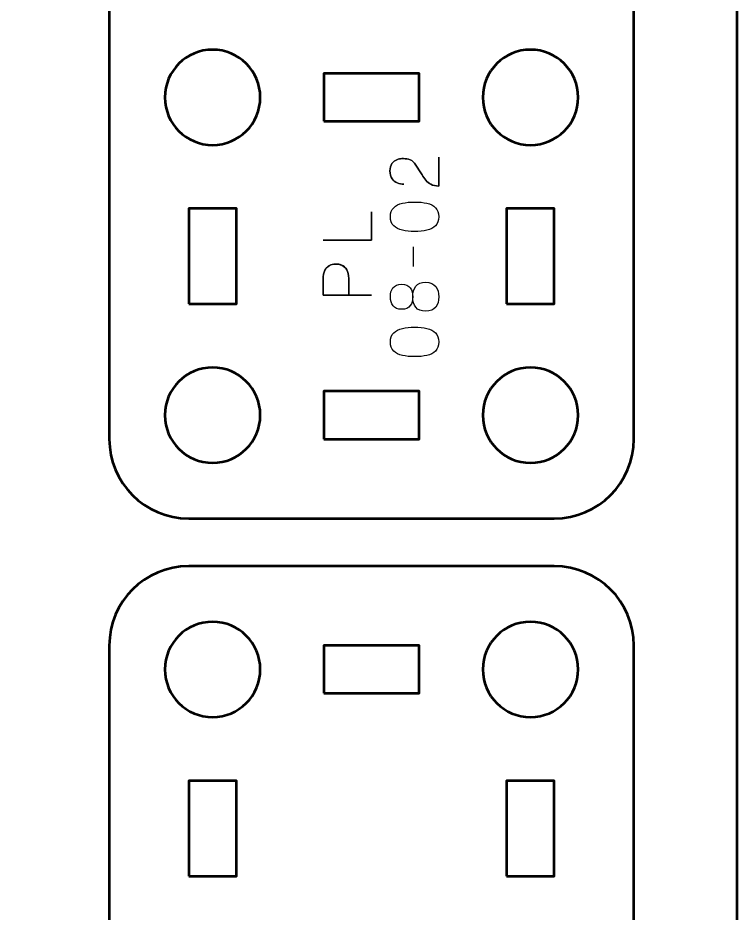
# Model space of a CAD drawing. Header units: centimetres. Extents: x -21 to 0, y -29.7 to 0.
# Drawn here: x -4.52 to 0, y -18.78 to -13.15 of the extents above; entities that cross this region are included whole.
import ezdxf

# ---------------------------------------------------------------- set-up
doc = ezdxf.new("R2010")
doc.units = ezdxf.units.CM
doc.header["$MEASUREMENT"] = 0
doc.layers.add('Layer 1', color=7, linetype='Continuous')

msp = doc.modelspace()

# ---------------------------------------------------------------- linework, layer by layer
at = {"layer": 'Layer 1', "color": 22, "lineweight": 53}
msp.add_open_spline([(-21.00003, -29.19995), (-21.00003, -29.19995), (-21.00003, -0.49992), (-21.00003, -0.49992), (-21.00003, -0.49992), (-21.00003, -0.22295), (-20.77694, 0.00004), (-20.49994, 0.00004), (-20.49994, 0.00004), (-20.49994, 0.00004), (-0.50008, 0.00004), (-0.50008, 0.00004), (-0.50008, 0.00004), (-0.22294, 0.00004), (0.00002, -0.22295), (0.00002, -0.49992), (0.00002, -0.49992), (0.00002, -0.49992), (0.00002, -29.19995), (0.00002, -29.19995), (0.00002, -29.19995), (0.00002, -29.47695), (-0.22294, -29.70004), (-0.50008, -29.70004), (-0.50008, -29.70004), (-0.50008, -29.70004), (-20.49994, -29.70004), (-20.49994, -29.70004), (-20.49994, -29.70004), (-20.77694, -29.70004), (-21.00003, -29.47695), (-21.00003, -29.19995)], degree=3, knots=[0, 0, 0, 0, 0.125, 0.125, 0.125, 0.125, 0.25, 0.25, 0.25, 0.25, 0.375, 0.375, 0.375, 0.375, 0.5, 0.5, 0.5, 0.5, 0.625, 0.625, 0.625, 0.625, 0.75, 0.75, 0.75, 0.75, 0.875, 0.875, 0.875, 0.875, 1, 1, 1, 1], dxfattribs=at)
at = {"layer": 'Layer 1', "color": 2, "lineweight": 53}
for points in [[(-3.94999, -15.79992), (-3.94999, -15.79992), (-3.94999, -1.50008), (-3.94999, -1.50008), (-3.94999, -1.50008), (-3.94999, -1.22295), (-3.72689, -0.99999), (-3.44989, -0.99999), (-3.44989, -0.99999), (-3.44989, -0.99999), (-1.14997, -0.99999), (-1.14997, -0.99999), (-1.14997, -0.99999), (-0.87296, -0.99999), (-0.65001, -1.22295), (-0.65001, -1.50008), (-0.65001, -1.50008), (-0.65001, -1.50008), (-0.65001, -15.79992), (-0.65001, -15.79992), (-0.65001, -15.79992), (-0.65001, -16.07692), (-0.87296, -16.30002), (-1.14997, -16.30002), (-1.14997, -16.30002), (-1.14997, -16.30002), (-3.44989, -16.30002), (-3.44989, -16.30002), (-3.44989, -16.30002), (-3.72689, -16.30002), (-3.94999, -16.07692), (-3.94999, -15.79992)], [(-3.94999, -27.39991), (-3.94999, -27.39991), (-3.94999, -17.09996), (-3.94999, -17.09996), (-3.94999, -17.09996), (-3.94999, -16.82296), (-3.72689, -16.6), (-3.44989, -16.6), (-3.44989, -16.6), (-3.44989, -16.6), (-1.14997, -16.6), (-1.14997, -16.6), (-1.14997, -16.6), (-0.87296, -16.6), (-0.65001, -16.82296), (-0.65001, -17.09996), (-0.65001, -17.09996), (-0.65001, -17.09996), (-0.65001, -27.39991), (-0.65001, -27.39991), (-0.65001, -27.39991), (-0.65001, -27.67691), (-0.87296, -27.90001), (-1.14997, -27.90001), (-1.14997, -27.90001), (-1.14997, -27.90001), (-3.44989, -27.90001), (-3.44989, -27.90001), (-3.44989, -27.90001), (-3.72689, -27.90001), (-3.94999, -27.67691), (-3.94999, -27.39991)]]:
    msp.add_open_spline(points, degree=3, knots=[0, 0, 0, 0, 0.125, 0.125, 0.125, 0.125, 0.25, 0.25, 0.25, 0.25, 0.375, 0.375, 0.375, 0.375, 0.5, 0.5, 0.5, 0.5, 0.625, 0.625, 0.625, 0.625, 0.75, 0.75, 0.75, 0.75, 0.875, 0.875, 0.875, 0.875, 1, 1, 1, 1], dxfattribs=at)
at = {"layer": 'Layer 1', "lineweight": 53}
for points in [[(-3.29996, -13.34992), (-3.13419, -13.34992), (-2.99996, -13.4843), (-2.99996, -13.64993), (-2.99996, -13.64993), (-2.99996, -13.8157), (-3.13419, -13.94993), (-3.29996, -13.94993), (-3.29996, -13.94993), (-3.46562, -13.94993), (-3.59996, -13.8157), (-3.59996, -13.64993), (-3.59996, -13.64993), (-3.59996, -13.4843), (-3.46562, -13.34992), (-3.29996, -13.34992)], [(-1.2999, -13.34992), (-1.13427, -13.34992), (-0.99989, -13.4843), (-0.99989, -13.64993), (-0.99989, -13.64993), (-0.99989, -13.8157), (-1.13427, -13.94993), (-1.2999, -13.94993), (-1.2999, -13.94993), (-1.46567, -13.94993), (-1.5999, -13.8157), (-1.5999, -13.64993), (-1.5999, -13.64993), (-1.5999, -13.4843), (-1.46567, -13.34992), (-1.2999, -13.34992)], [(-2.59994, -13.8), (-2.59994, -13.8), (-2.59994, -13.5), (-2.59994, -13.5), (-2.59994, -13.5), (-2.59994, -13.5), (-1.99995, -13.5), (-1.99995, -13.5), (-1.99995, -13.5), (-1.99995, -13.5), (-1.99995, -13.8), (-1.99995, -13.8), (-1.99995, -13.8), (-1.99995, -13.8), (-2.59994, -13.8), (-2.59994, -13.8)], [(-3.44989, -14.94997), (-3.44989, -14.94997), (-3.44989, -14.34998), (-3.44989, -14.34998), (-3.44989, -14.34998), (-3.44989, -14.34998), (-3.14989, -14.34998), (-3.14989, -14.34998), (-3.14989, -14.34998), (-3.14989, -14.34998), (-3.14989, -14.94997), (-3.14989, -14.94997), (-3.14989, -14.94997), (-3.14989, -14.94997), (-3.44989, -14.94997), (-3.44989, -14.94997)], [(-1.44997, -14.94997), (-1.44997, -14.94997), (-1.44997, -14.34998), (-1.44997, -14.34998), (-1.44997, -14.34998), (-1.44997, -14.34998), (-1.14997, -14.34998), (-1.14997, -14.34998), (-1.14997, -14.34998), (-1.14997, -14.34998), (-1.14997, -14.94997), (-1.14997, -14.94997), (-1.14997, -14.94997), (-1.14997, -14.94997), (-1.44997, -14.94997), (-1.44997, -14.94997)], [(-3.29996, -15.34999), (-3.13419, -15.34999), (-2.99996, -15.48422), (-2.99996, -15.64999), (-2.99996, -15.64999), (-2.99996, -15.81565), (-3.13419, -15.94999), (-3.29996, -15.94999), (-3.29996, -15.94999), (-3.46562, -15.94999), (-3.59996, -15.81565), (-3.59996, -15.64999), (-3.59996, -15.64999), (-3.59996, -15.48422), (-3.46562, -15.34999), (-3.29996, -15.34999)], [(-1.2999, -15.34999), (-1.13427, -15.34999), (-0.99989, -15.48422), (-0.99989, -15.64999), (-0.99989, -15.64999), (-0.99989, -15.81565), (-1.13427, -15.94999), (-1.2999, -15.94999), (-1.2999, -15.94999), (-1.46567, -15.94999), (-1.5999, -15.81565), (-1.5999, -15.64999), (-1.5999, -15.64999), (-1.5999, -15.48422), (-1.46567, -15.34999), (-1.2999, -15.34999)], [(-2.59994, -15.79992), (-2.59994, -15.79992), (-2.59994, -15.49992), (-2.59994, -15.49992), (-2.59994, -15.49992), (-2.59994, -15.49992), (-1.99995, -15.49992), (-1.99995, -15.49992), (-1.99995, -15.49992), (-1.99995, -15.49992), (-1.99995, -15.79992), (-1.99995, -15.79992), (-1.99995, -15.79992), (-1.99995, -15.79992), (-2.59994, -15.79992), (-2.59994, -15.79992)], [(-3.29996, -16.95003), (-3.13419, -16.95003), (-2.99996, -17.08437), (-2.99996, -17.24999), (-2.99996, -17.24999), (-2.99996, -17.41566), (-3.13419, -17.55), (-3.29996, -17.55), (-3.29996, -17.55), (-3.46562, -17.55), (-3.59996, -17.41566), (-3.59996, -17.24999), (-3.59996, -17.24999), (-3.59996, -17.08437), (-3.46562, -16.95003), (-3.29996, -16.95003)], [(-1.2999, -16.95003), (-1.13427, -16.95003), (-0.99989, -17.08437), (-0.99989, -17.24999), (-0.99989, -17.24999), (-0.99989, -17.41566), (-1.13427, -17.55), (-1.2999, -17.55), (-1.2999, -17.55), (-1.46567, -17.55), (-1.5999, -17.41566), (-1.5999, -17.24999), (-1.5999, -17.24999), (-1.5999, -17.08437), (-1.46567, -16.95003), (-1.2999, -16.95003)], [(-2.59994, -17.39993), (-2.59994, -17.39993), (-2.59994, -17.09992), (-2.59994, -17.09992), (-2.59994, -17.09992), (-2.59994, -17.09992), (-1.99995, -17.09992), (-1.99995, -17.09992), (-1.99995, -17.09992), (-1.99995, -17.09992), (-1.99995, -17.39993), (-1.99995, -17.39993), (-1.99995, -17.39993), (-1.99995, -17.39993), (-2.59994, -17.39993), (-2.59994, -17.39993)], [(-3.44989, -18.55005), (-3.44989, -18.55005), (-3.44989, -17.95005), (-3.44989, -17.95005), (-3.44989, -17.95005), (-3.44989, -17.95005), (-3.14989, -17.95005), (-3.14989, -17.95005), (-3.14989, -17.95005), (-3.14989, -17.95005), (-3.14989, -18.55005), (-3.14989, -18.55005), (-3.14989, -18.55005), (-3.14989, -18.55005), (-3.44989, -18.55005), (-3.44989, -18.55005)], [(-1.44997, -18.55005), (-1.44997, -18.55005), (-1.44997, -17.95005), (-1.44997, -17.95005), (-1.44997, -17.95005), (-1.44997, -17.95005), (-1.14997, -17.95005), (-1.14997, -17.95005), (-1.14997, -17.95005), (-1.14997, -17.95005), (-1.14997, -18.55005), (-1.14997, -18.55005), (-1.14997, -18.55005), (-1.14997, -18.55005), (-1.44997, -18.55005), (-1.44997, -18.55005)]]:
    msp.add_open_spline(points, degree=3, knots=[0, 0, 0, 0, 0.25, 0.25, 0.25, 0.25, 0.5, 0.5, 0.5, 0.5, 0.75, 0.75, 0.75, 0.75, 1, 1, 1, 1], dxfattribs=at)
at = {"layer": 'Layer 1', "color": 40, "lineweight": 30}
for points, knots in [([(-1.87662, -14.02655), (-1.87662, -14.02655), (-1.87662, -14.20816), (-1.87662, -14.20816), (-1.87662, -14.20816), (-1.89687, -14.20763), (-1.91327, -14.20389), (-1.92608, -14.19716), (-1.92608, -14.19716), (-1.93874, -14.19052), (-1.94936, -14.18199), (-1.9579, -14.17151), (-1.9579, -14.17151), (-1.96619, -14.16117), (-1.9743, -14.14988), (-1.98203, -14.13747), (-1.98203, -14.13747), (-1.98203, -14.13747), (-2.03025, -14.06515), (-2.03025, -14.06515), (-2.03025, -14.06515), (-2.04073, -14.05079), (-2.05301, -14.04211), (-2.06676, -14.03908), (-2.06676, -14.03908), (-2.08056, -14.03618), (-2.0946, -14.03495), (-2.1091, -14.03551), (-2.1091, -14.03551), (-2.11887, -14.03537), (-2.12963, -14.0377), (-2.14134, -14.04239), (-2.14134, -14.04239), (-2.15277, -14.04722), (-2.16268, -14.0552), (-2.17122, -14.06652), (-2.17122, -14.06652), (-2.17951, -14.07795), (-2.18392, -14.09351), (-2.18431, -14.11337), (-2.18431, -14.11337), (-2.18392, -14.13348), (-2.17951, -14.14974), (-2.17108, -14.16188), (-2.17108, -14.16188), (-2.16254, -14.17412), (-2.15168, -14.18294), (-2.13855, -14.18834), (-2.13855, -14.18834), (-2.12522, -14.19384), (-2.11143, -14.19645), (-2.09724, -14.19631), (-2.09724, -14.19631), (-2.11143, -14.19645), (-2.12522, -14.19384), (-2.13855, -14.18834), (-2.13855, -14.18834), (-2.15168, -14.18294), (-2.16254, -14.17412), (-2.17108, -14.16188), (-2.17108, -14.16188), (-2.17951, -14.14974), (-2.18392, -14.13348), (-2.18431, -14.11337), (-2.18431, -14.11337), (-2.18392, -14.09351), (-2.17951, -14.07795), (-2.17122, -14.06652), (-2.17122, -14.06652), (-2.16268, -14.0552), (-2.15277, -14.04722), (-2.14134, -14.04239), (-2.14134, -14.04239), (-2.12963, -14.0377), (-2.11887, -14.03537), (-2.1091, -14.03551), (-2.1091, -14.03551), (-2.0946, -14.03495), (-2.08056, -14.03618), (-2.06676, -14.03908), (-2.06676, -14.03908), (-2.05301, -14.04211), (-2.04073, -14.05079), (-2.03025, -14.06515), (-2.03025, -14.06515), (-2.03025, -14.06515), (-1.98203, -14.13747), (-1.98203, -14.13747), (-1.98203, -14.13747), (-1.9743, -14.14988), (-1.96619, -14.16117), (-1.9579, -14.17151), (-1.9579, -14.17151), (-1.94936, -14.18199), (-1.93874, -14.19052), (-1.92608, -14.19716), (-1.92608, -14.19716), (-1.91327, -14.20389), (-1.89687, -14.20763), (-1.87662, -14.20816), (-1.87662, -14.20816), (-1.87662, -14.20816), (-1.87662, -14.02655), (-1.87662, -14.02655)], [0, 0, 0, 0, 0.0384615, 0.0384615, 0.0384615, 0.0384615, 0.0769231, 0.0769231, 0.0769231, 0.0769231, 0.1153846, 0.1153846, 0.1153846, 0.1153846, 0.1538462, 0.1538462, 0.1538462, 0.1538462, 0.1923077, 0.1923077, 0.1923077, 0.1923077, 0.2307692, 0.2307692, 0.2307692, 0.2307692, 0.2692308, 0.2692308, 0.2692308, 0.2692308, 0.3076923, 0.3076923, 0.3076923, 0.3076923, 0.3461538, 0.3461538, 0.3461538, 0.3461538, 0.3846154, 0.3846154, 0.3846154, 0.3846154, 0.4230769, 0.4230769, 0.4230769, 0.4230769, 0.4615385, 0.4615385, 0.4615385, 0.4615385, 0.5, 0.5, 0.5, 0.5, 0.5384615, 0.5384615, 0.5384615, 0.5384615, 0.5769231, 0.5769231, 0.5769231, 0.5769231, 0.6153846, 0.6153846, 0.6153846, 0.6153846, 0.6538462, 0.6538462, 0.6538462, 0.6538462, 0.6923077, 0.6923077, 0.6923077, 0.6923077, 0.7307692, 0.7307692, 0.7307692, 0.7307692, 0.7692308, 0.7692308, 0.7692308, 0.7692308, 0.8076923, 0.8076923, 0.8076923, 0.8076923, 0.8461538, 0.8461538, 0.8461538, 0.8461538, 0.8846154, 0.8846154, 0.8846154, 0.8846154, 0.9230769, 0.9230769, 0.9230769, 0.9230769, 0.9615385, 0.9615385, 0.9615385, 0.9615385, 1, 1, 1, 1]), ([(-1.87662, -14.40124), (-1.87686, -14.37672), (-1.88378, -14.3577), (-1.89729, -14.34419), (-1.89729, -14.34419), (-1.91077, -14.33082), (-1.92897, -14.32144), (-1.95197, -14.31622), (-1.95197, -14.31622), (-1.97487, -14.3111), (-2.00048, -14.30863), (-2.02902, -14.30892), (-2.02902, -14.30892), (-2.05713, -14.30863), (-2.08275, -14.3111), (-2.10578, -14.31622), (-2.10578, -14.31622), (-2.1285, -14.32144), (-2.1467, -14.33082), (-2.1605, -14.34419), (-2.1605, -14.34419), (-2.17397, -14.3577), (-2.18103, -14.37672), (-2.18142, -14.40124), (-2.18142, -14.40124), (-2.18103, -14.4259), (-2.17397, -14.44491), (-2.1605, -14.45828), (-2.1605, -14.45828), (-2.1467, -14.47179), (-2.1285, -14.48104), (-2.10578, -14.48612), (-2.10578, -14.48612), (-2.08275, -14.49137), (-2.05713, -14.49384), (-2.02902, -14.49342), (-2.02902, -14.49342), (-2.00048, -14.49384), (-1.97487, -14.49137), (-1.95197, -14.48612), (-1.95197, -14.48612), (-1.92897, -14.48104), (-1.91077, -14.47179), (-1.89729, -14.45828), (-1.89729, -14.45828), (-1.88378, -14.44491), (-1.87686, -14.4259), (-1.87662, -14.40124)], [0, 0, 0, 0, 0.0833333, 0.0833333, 0.0833333, 0.0833333, 0.1666667, 0.1666667, 0.1666667, 0.1666667, 0.25, 0.25, 0.25, 0.25, 0.3333333, 0.3333333, 0.3333333, 0.3333333, 0.4166667, 0.4166667, 0.4166667, 0.4166667, 0.5, 0.5, 0.5, 0.5, 0.5833333, 0.5833333, 0.5833333, 0.5833333, 0.6666667, 0.6666667, 0.6666667, 0.6666667, 0.75, 0.75, 0.75, 0.75, 0.8333333, 0.8333333, 0.8333333, 0.8333333, 0.9166667, 0.9166667, 0.9166667, 0.9166667, 1, 1, 1, 1]), ([(-1.87662, -14.40124), (-1.87686, -14.37672), (-1.88378, -14.3577), (-1.89729, -14.34419), (-1.89729, -14.34419), (-1.91077, -14.33082), (-1.92897, -14.32144), (-1.95197, -14.31622), (-1.95197, -14.31622), (-1.97487, -14.3111), (-2.00048, -14.30863), (-2.02902, -14.30892), (-2.02902, -14.30892), (-2.05713, -14.30863), (-2.08275, -14.3111), (-2.10578, -14.31622), (-2.10578, -14.31622), (-2.1285, -14.32144), (-2.1467, -14.33082), (-2.1605, -14.34419), (-2.1605, -14.34419), (-2.17397, -14.3577), (-2.18103, -14.37672), (-2.18142, -14.40124), (-2.18142, -14.40124), (-2.18103, -14.4259), (-2.17397, -14.44491), (-2.1605, -14.45828), (-2.1605, -14.45828), (-2.1467, -14.47179), (-2.1285, -14.48104), (-2.10578, -14.48612), (-2.10578, -14.48612), (-2.08275, -14.49137), (-2.05713, -14.49384), (-2.02902, -14.49342), (-2.02902, -14.49342), (-2.00048, -14.49384), (-1.97487, -14.49137), (-1.95197, -14.48612), (-1.95197, -14.48612), (-1.92897, -14.48104), (-1.91077, -14.47179), (-1.89729, -14.45828), (-1.89729, -14.45828), (-1.88378, -14.44491), (-1.87686, -14.4259), (-1.87662, -14.40124)], [0, 0, 0, 0, 0.0833333, 0.0833333, 0.0833333, 0.0833333, 0.1666667, 0.1666667, 0.1666667, 0.1666667, 0.25, 0.25, 0.25, 0.25, 0.3333333, 0.3333333, 0.3333333, 0.3333333, 0.4166667, 0.4166667, 0.4166667, 0.4166667, 0.5, 0.5, 0.5, 0.5, 0.5833333, 0.5833333, 0.5833333, 0.5833333, 0.6666667, 0.6666667, 0.6666667, 0.6666667, 0.75, 0.75, 0.75, 0.75, 0.8333333, 0.8333333, 0.8333333, 0.8333333, 0.9166667, 0.9166667, 0.9166667, 0.9166667, 1, 1, 1, 1]), ([(-2.29995, -14.36995), (-2.29995, -14.36995), (-2.29995, -14.54813), (-2.29995, -14.54813), (-2.29995, -14.54813), (-2.29995, -14.54813), (-2.60516, -14.54813), (-2.60516, -14.54813), (-2.60516, -14.54813), (-2.60516, -14.54813), (-2.29995, -14.54813), (-2.29995, -14.54813), (-2.29995, -14.54813), (-2.29995, -14.54813), (-2.29995, -14.36995), (-2.29995, -14.36995)], [0, 0, 0, 0, 0.25, 0.25, 0.25, 0.25, 0.5, 0.5, 0.5, 0.5, 0.75, 0.75, 0.75, 0.75, 1, 1, 1, 1]), ([(-2.29995, -14.89455), (-2.29995, -14.89455), (-2.60516, -14.89455), (-2.60516, -14.89455), (-2.60516, -14.89455), (-2.60516, -14.89455), (-2.60516, -14.79726), (-2.60516, -14.79726), (-2.60516, -14.79726), (-2.60488, -14.77164), (-2.60118, -14.75164), (-2.59402, -14.73746), (-2.59402, -14.73746), (-2.58671, -14.72356), (-2.57719, -14.71375), (-2.56534, -14.70811), (-2.56534, -14.70811), (-2.55348, -14.70261), (-2.54068, -14.69957), (-2.52688, -14.69901), (-2.52688, -14.69901), (-2.51284, -14.69834), (-2.49947, -14.70067), (-2.48681, -14.70617), (-2.48681, -14.70617), (-2.47411, -14.71171), (-2.46363, -14.7212), (-2.45552, -14.73443), (-2.45552, -14.73443), (-2.44737, -14.74794), (-2.44324, -14.76614), (-2.44296, -14.78928), (-2.44296, -14.78928), (-2.44296, -14.78928), (-2.44296, -14.89455), (-2.44296, -14.89455), (-2.44296, -14.89455), (-2.44296, -14.89455), (-2.44296, -14.78928), (-2.44296, -14.78928), (-2.44296, -14.78928), (-2.44324, -14.76653), (-2.44737, -14.7485), (-2.45552, -14.73499), (-2.45552, -14.73499), (-2.46363, -14.72162), (-2.47411, -14.71209), (-2.48681, -14.70645), (-2.48681, -14.70645), (-2.49947, -14.70095), (-2.51284, -14.69848), (-2.52688, -14.69901), (-2.52688, -14.69901), (-2.54068, -14.69957), (-2.55348, -14.70261), (-2.56534, -14.70825), (-2.56534, -14.70825), (-2.57719, -14.71404), (-2.58671, -14.72395), (-2.59402, -14.73788), (-2.59402, -14.73788), (-2.60118, -14.75206), (-2.60488, -14.77193), (-2.60516, -14.79726), (-2.60516, -14.79726), (-2.60516, -14.79726), (-2.60516, -14.89455), (-2.60516, -14.89455), (-2.60516, -14.89455), (-2.60516, -14.89455), (-2.29995, -14.89455), (-2.29995, -14.89455)], [0, 0, 0, 0, 0.0555556, 0.0555556, 0.0555556, 0.0555556, 0.1111111, 0.1111111, 0.1111111, 0.1111111, 0.1666667, 0.1666667, 0.1666667, 0.1666667, 0.2222222, 0.2222222, 0.2222222, 0.2222222, 0.2777778, 0.2777778, 0.2777778, 0.2777778, 0.3333333, 0.3333333, 0.3333333, 0.3333333, 0.3888889, 0.3888889, 0.3888889, 0.3888889, 0.4444444, 0.4444444, 0.4444444, 0.4444444, 0.5, 0.5, 0.5, 0.5, 0.5555556, 0.5555556, 0.5555556, 0.5555556, 0.6111111, 0.6111111, 0.6111111, 0.6111111, 0.6666667, 0.6666667, 0.6666667, 0.6666667, 0.7222222, 0.7222222, 0.7222222, 0.7222222, 0.7777778, 0.7777778, 0.7777778, 0.7777778, 0.8333333, 0.8333333, 0.8333333, 0.8333333, 0.8888889, 0.8888889, 0.8888889, 0.8888889, 0.9444444, 0.9444444, 0.9444444, 0.9444444, 1, 1, 1, 1]), ([(-1.87662, -14.90517), (-1.87648, -14.87942), (-1.88279, -14.85776), (-1.89577, -14.84054), (-1.89577, -14.84054), (-1.90872, -14.82333), (-1.92967, -14.81437), (-1.95874, -14.81366), (-1.95874, -14.81366), (-1.98753, -14.81408), (-2.00849, -14.82248), (-2.02143, -14.83874), (-2.02143, -14.83874), (-2.03424, -14.85515), (-2.04059, -14.87734), (-2.04045, -14.90517), (-2.04045, -14.90517), (-2.04059, -14.93315), (-2.03424, -14.95519), (-2.02143, -14.97132), (-2.02143, -14.97132), (-2.00849, -14.98758), (-1.98753, -14.99583), (-1.95874, -14.99612), (-1.95874, -14.99612), (-1.92967, -14.99559), (-1.90872, -14.98663), (-1.89577, -14.96938), (-1.89577, -14.96938), (-1.88279, -14.9523), (-1.87648, -14.93096), (-1.87662, -14.90517)], [0, 0, 0, 0, 0.125, 0.125, 0.125, 0.125, 0.25, 0.25, 0.25, 0.25, 0.375, 0.375, 0.375, 0.375, 0.5, 0.5, 0.5, 0.5, 0.625, 0.625, 0.625, 0.625, 0.75, 0.75, 0.75, 0.75, 0.875, 0.875, 0.875, 0.875, 1, 1, 1, 1]), ([(-1.87662, -14.90517), (-1.87648, -14.87942), (-1.88279, -14.85776), (-1.89577, -14.84054), (-1.89577, -14.84054), (-1.90872, -14.82333), (-1.92967, -14.81437), (-1.95874, -14.81366), (-1.95874, -14.81366), (-1.98753, -14.81408), (-2.00849, -14.82248), (-2.02143, -14.83874), (-2.02143, -14.83874), (-2.03424, -14.85515), (-2.04059, -14.87734), (-2.04045, -14.90517), (-2.04045, -14.90517), (-2.04059, -14.93315), (-2.03424, -14.95519), (-2.02143, -14.97132), (-2.02143, -14.97132), (-2.00849, -14.98758), (-1.98753, -14.99583), (-1.95874, -14.99612), (-1.95874, -14.99612), (-1.92967, -14.99559), (-1.90872, -14.98663), (-1.89577, -14.96938), (-1.89577, -14.96938), (-1.88279, -14.9523), (-1.87648, -14.93096), (-1.87662, -14.90517)], [0, 0, 0, 0, 0.125, 0.125, 0.125, 0.125, 0.25, 0.25, 0.25, 0.25, 0.375, 0.375, 0.375, 0.375, 0.5, 0.5, 0.5, 0.5, 0.625, 0.625, 0.625, 0.625, 0.75, 0.75, 0.75, 0.75, 0.875, 0.875, 0.875, 0.875, 1, 1, 1, 1]), ([(-2.04045, -14.90517), (-2.04002, -14.88312), (-2.04542, -14.86453), (-2.05643, -14.84964), (-2.05643, -14.84964), (-2.06747, -14.83476), (-2.08553, -14.82703), (-2.11072, -14.82636), (-2.11072, -14.82636), (-2.1358, -14.82689), (-2.15401, -14.83433), (-2.1653, -14.8488), (-2.1653, -14.8488), (-2.17648, -14.8633), (-2.18184, -14.88217), (-2.18142, -14.90517), (-2.18142, -14.90517), (-2.18113, -14.92831), (-2.17563, -14.94708), (-2.16477, -14.96154), (-2.16477, -14.96154), (-2.15372, -14.97601), (-2.13566, -14.98345), (-2.11072, -14.98387), (-2.11072, -14.98387), (-2.08553, -14.98345), (-2.06747, -14.97573), (-2.05643, -14.9607), (-2.05643, -14.9607), (-2.04542, -14.94595), (-2.04002, -14.9275), (-2.04045, -14.90517)], [0, 0, 0, 0, 0.125, 0.125, 0.125, 0.125, 0.25, 0.25, 0.25, 0.25, 0.375, 0.375, 0.375, 0.375, 0.5, 0.5, 0.5, 0.5, 0.625, 0.625, 0.625, 0.625, 0.75, 0.75, 0.75, 0.75, 0.875, 0.875, 0.875, 0.875, 1, 1, 1, 1]), ([(-2.04045, -14.90517), (-2.04002, -14.88312), (-2.04542, -14.86453), (-2.05643, -14.84964), (-2.05643, -14.84964), (-2.06747, -14.83476), (-2.08553, -14.82703), (-2.11072, -14.82636), (-2.11072, -14.82636), (-2.1358, -14.82689), (-2.15401, -14.83433), (-2.1653, -14.8488), (-2.1653, -14.8488), (-2.17648, -14.8633), (-2.18184, -14.88217), (-2.18142, -14.90517), (-2.18142, -14.90517), (-2.18113, -14.92831), (-2.17563, -14.94708), (-2.16477, -14.96154), (-2.16477, -14.96154), (-2.15372, -14.97601), (-2.13566, -14.98345), (-2.11072, -14.98387), (-2.11072, -14.98387), (-2.08553, -14.98345), (-2.06747, -14.97573), (-2.05643, -14.9607), (-2.05643, -14.9607), (-2.04542, -14.94595), (-2.04002, -14.9275), (-2.04045, -14.90517)], [0, 0, 0, 0, 0.125, 0.125, 0.125, 0.125, 0.25, 0.25, 0.25, 0.25, 0.375, 0.375, 0.375, 0.375, 0.5, 0.5, 0.5, 0.5, 0.625, 0.625, 0.625, 0.625, 0.75, 0.75, 0.75, 0.75, 0.875, 0.875, 0.875, 0.875, 1, 1, 1, 1]), ([(-1.87662, -15.18919), (-1.87686, -15.16467), (-1.88378, -15.14562), (-1.89729, -15.13215), (-1.89729, -15.13215), (-1.91077, -15.11878), (-1.92897, -15.10939), (-1.95197, -15.10417), (-1.95197, -15.10417), (-1.97487, -15.09906), (-2.00048, -15.09659), (-2.02902, -15.09687), (-2.02902, -15.09687), (-2.05713, -15.09659), (-2.08275, -15.09906), (-2.10578, -15.10417), (-2.10578, -15.10417), (-2.1285, -15.10939), (-2.1467, -15.11878), (-2.1605, -15.13215), (-2.1605, -15.13215), (-2.17397, -15.14562), (-2.18103, -15.16467), (-2.18142, -15.18919), (-2.18142, -15.18919), (-2.18103, -15.21385), (-2.17397, -15.23287), (-2.1605, -15.24624), (-2.1605, -15.24624), (-2.1467, -15.25975), (-2.1285, -15.26899), (-2.10578, -15.27407), (-2.10578, -15.27407), (-2.08275, -15.27933), (-2.05713, -15.2818), (-2.02902, -15.28137), (-2.02902, -15.28137), (-2.00048, -15.2818), (-1.97487, -15.27933), (-1.95197, -15.27407), (-1.95197, -15.27407), (-1.92897, -15.26899), (-1.91077, -15.25975), (-1.89729, -15.24624), (-1.89729, -15.24624), (-1.88378, -15.23287), (-1.87686, -15.21385), (-1.87662, -15.18919)], [0, 0, 0, 0, 0.0833333, 0.0833333, 0.0833333, 0.0833333, 0.1666667, 0.1666667, 0.1666667, 0.1666667, 0.25, 0.25, 0.25, 0.25, 0.3333333, 0.3333333, 0.3333333, 0.3333333, 0.4166667, 0.4166667, 0.4166667, 0.4166667, 0.5, 0.5, 0.5, 0.5, 0.5833333, 0.5833333, 0.5833333, 0.5833333, 0.6666667, 0.6666667, 0.6666667, 0.6666667, 0.75, 0.75, 0.75, 0.75, 0.8333333, 0.8333333, 0.8333333, 0.8333333, 0.9166667, 0.9166667, 0.9166667, 0.9166667, 1, 1, 1, 1]), ([(-1.87662, -15.18919), (-1.87686, -15.16467), (-1.88378, -15.14562), (-1.89729, -15.13215), (-1.89729, -15.13215), (-1.91077, -15.11878), (-1.92897, -15.10939), (-1.95197, -15.10417), (-1.95197, -15.10417), (-1.97487, -15.09906), (-2.00048, -15.09659), (-2.02902, -15.09687), (-2.02902, -15.09687), (-2.05713, -15.09659), (-2.08275, -15.09906), (-2.10578, -15.10417), (-2.10578, -15.10417), (-2.1285, -15.10939), (-2.1467, -15.11878), (-2.1605, -15.13215), (-2.1605, -15.13215), (-2.17397, -15.14562), (-2.18103, -15.16467), (-2.18142, -15.18919), (-2.18142, -15.18919), (-2.18103, -15.21385), (-2.17397, -15.23287), (-2.1605, -15.24624), (-2.1605, -15.24624), (-2.1467, -15.25975), (-2.1285, -15.26899), (-2.10578, -15.27407), (-2.10578, -15.27407), (-2.08275, -15.27933), (-2.05713, -15.2818), (-2.02902, -15.28137), (-2.02902, -15.28137), (-2.00048, -15.2818), (-1.97487, -15.27933), (-1.95197, -15.27407), (-1.95197, -15.27407), (-1.92897, -15.26899), (-1.91077, -15.25975), (-1.89729, -15.24624), (-1.89729, -15.24624), (-1.88378, -15.23287), (-1.87686, -15.21385), (-1.87662, -15.18919)], [0, 0, 0, 0, 0.0833333, 0.0833333, 0.0833333, 0.0833333, 0.1666667, 0.1666667, 0.1666667, 0.1666667, 0.25, 0.25, 0.25, 0.25, 0.3333333, 0.3333333, 0.3333333, 0.3333333, 0.4166667, 0.4166667, 0.4166667, 0.4166667, 0.5, 0.5, 0.5, 0.5, 0.5833333, 0.5833333, 0.5833333, 0.5833333, 0.6666667, 0.6666667, 0.6666667, 0.6666667, 0.75, 0.75, 0.75, 0.75, 0.8333333, 0.8333333, 0.8333333, 0.8333333, 0.9166667, 0.9166667, 0.9166667, 0.9166667, 1, 1, 1, 1])]:
    msp.add_open_spline(points, degree=3, knots=knots, dxfattribs=at)
msp.add_open_spline([(-2.03618, -14.71337), (-2.03618, -14.71337), (-2.03618, -14.59015), (-2.03618, -14.59015)], degree=3, dxfattribs=at)

doc.saveas('drawing.dxf')
